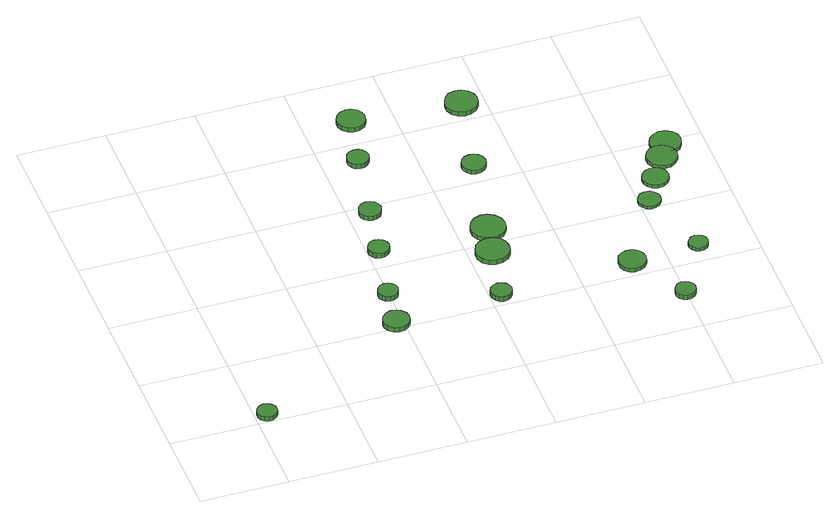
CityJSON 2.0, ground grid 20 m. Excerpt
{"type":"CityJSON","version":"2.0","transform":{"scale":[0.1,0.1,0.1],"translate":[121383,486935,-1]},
"CityObjects":{
"tree1":{"type":"SolitaryVegetationObject","attributes":{"function":"something"},"geometry":[{"type":"MultiSurface","lod":"1","boundaries":[[[0,1,2,3,4,5,6,7,8,9,10,11,12,13,14]],[[15,16,17,18,19,20,21,22,23,24,25,26,27,28,29]],[[0,29,28,1]],[[1,28,27,2]],[[2,27,26,3]],[[3,26,25,4]],[[4,25,24,5]],[[5,24,23,6]],[[6,23,22,7]],[[7,22,21,8]],[[8,21,20,9]],[[9,20,19,10]],[[10,19,18,11]],[[11,18,17,12]],[[12,17,16,13]],[[13,16,15,14]],[[14,15,29,0]]]}]},
"tree2":{"type":"SolitaryVegetationObject","attributes":{"function":"something"},"geometry":[{"type":"MultiSurface","lod":"1","boundaries":[[[30,31,32,33,34,35,36,37,38,39,40,41,42,43,44]],[[45,46,47,48,49,50,51,52,53,54,55,56,57,58,59]],[[30,59,58,31]],[[31,58,57,32]],[[32,57,56,33]],[[33,56,55,34]],[[34,55,54,35]],[[35,54,53,36]],[[36,53,52,37]],[[37,52,51,38]],[[38,51,50,39]],[[39,50,49,40]],[[40,49,48,41]],[[41,48,47,42]],[[42,47,46,43]],[[43,46,45,44]],[[44,45,59,30]]]}]},
"tree3":{"type":"SolitaryVegetationObject","attributes":{"function":"something"},"geometry":[{"type":"MultiSurface","lod":"1","boundaries":[[[60,61,62,63,64,65,66,67,68,69,70,71,72,73,74]],[[75,76,77,78,79,80,81,82,83,84,85,86,87,88,89]],[[60,89,88,61]],[[61,88,87,62]],[[62,87,86,63]],[[63,86,85,64]],[[64,85,84,65]],[[65,84,83,66]],[[66,83,82,67]],[[67,82,81,68]],[[68,81,80,69]],[[69,80,79,70]],[[70,79,78,71]],[[71,78,77,72]],[[72,77,76,73]],[[73,76,75,74]],[[74,75,89,60]]]}]},
"tree4":{"type":"SolitaryVegetationObject","attributes":{"function":"something"},"geometry":[{"type":"MultiSurface","lod":"1","boundaries":[[[90,91,92,93,94,95,96,97,98,99,100,101,102,103,104]],[[105,106,107,108,109,110,111,112,113,114,115,116,117,118,119]],[[90,119,118,91]],[[91,118,117,92]],[[92,117,116,93]],[[93,116,115,94]],[[94,115,114,95]],[[95,114,113,96]],[[96,113,112,97]],[[97,112,111,98]],[[98,111,110,99]],[[99,110,109,100]],[[100,109,108,101]],[[101,108,107,102]],[[102,107,106,103]],[[103,106,105,104]],[[104,105,119,90]]]}]},
"tree5":{"type":"SolitaryVegetationObject","attributes":{"function":"something"},"geometry":[{"type":"MultiSurface","lod":"1","boundaries":[[[120,121,122,123,124,125,126,127,128,129,130,131,132,133,134]],[[135,136,137,138,139,140,141,142,143,144,145,146,147,148,149]],[[120,149,148,121]],[[121,148,147,122]],[[122,147,146,123]],[[123,146,145,124]],[[124,145,144,125]],[[125,144,143,126]],[[126,143,142,127]],[[127,142,141,128]],[[128,141,140,129]],[[129,140,139,130]],[[130,139,138,131]],[[131,138,137,132]],[[132,137,136,133]],[[133,136,135,134]],[[134,135,149,120]]]}]},
"tree6":{"type":"SolitaryVegetationObject","attributes":{"function":"something"},"geometry":[{"type":"MultiSurface","lod":"1","boundaries":[[[150,151,152,153,154,155,156,157,158,159,160,161,162,163,164]],[[165,166,167,168,169,170,171,172,173,174,175,176,177,178,179]],[[150,179,178,151]],[[151,178,177,152]],[[152,177,176,153]],[[153,176,175,154]],[[154,175,174,155]],[[155,174,173,156]],[[156,173,172,157]],[[157,172,171,158]],[[158,171,170,159]],[[159,170,169,160]],[[160,169,168,161]],[[161,168,167,162]],[[162,167,166,163]],[[163,166,165,164]],[[164,165,179,150]]]}]},
"tree7":{"type":"SolitaryVegetationObject","attributes":{"function":"something"},"geometry":[{"type":"MultiSurface","lod":"1","boundaries":[[[180,181,182,183,184,185,186,187,188,189,190,191,192,193,194]],[[195,196,197,198,199,200,201,202,203,204,205,206,207,208,209]],[[180,209,208,181]],[[181,208,207,182]],[[182,207,206,183]],[[183,206,205,184]],[[184,205,204,185]],[[185,204,203,186]],[[186,203,202,187]],[[187,202,201,188]],[[188,201,200,189]],[[189,200,199,190]],[[190,199,198,191]],[[191,198,197,192]],[[192,197,196,193]],[[193,196,195,194]],[[194,195,209,180]]]}]},
"tree8":{"type":"SolitaryVegetationObject","attributes":{"function":"something"},"geometry":[{"type":"MultiSurface","lod":"1","boundaries":[[[210,211,212,213,214,215,216,217,218,219,220,221,222,223,224]],[[225,226,227,228,229,230,231,232,233,234,235,236,237,238,239]],[[210,239,238,211]],[[211,238,237,212]],[[212,237,236,213]],[[213,236,235,214]],[[214,235,234,215]],[[215,234,233,216]],[[216,233,232,217]],[[217,232,231,218]],[[218,231,230,219]],[[219,230,229,220]],[[220,229,228,221]],[[221,228,227,222]],[[222,227,226,223]],[[223,226,225,224]],[[224,225,239,210]]]}]},
"tree9":{"type":"SolitaryVegetationObject","attributes":{"function":"something"},"geometry":[{"type":"MultiSurface","lod":"1","boundaries":[[[240,241,242,243,244,245,246,247,248,249,250,251,252,253,254]],[[255,256,257,258,259,260,261,262,263,264,265,266,267,268,269]],[[240,269,268,241]],[[241,268,267,242]],[[242,267,266,243]],[[243,266,265,244]],[[244,265,264,245]],[[245,264,263,246]],[[246,263,262,247]],[[247,262,261,248]],[[248,261,260,249]],[[249,260,259,250]],[[250,259,258,251]],[[251,258,257,252]],[[252,257,256,253]],[[253,256,255,254]],[[254,255,269,240]]]}]},
"tree10":{"type":"SolitaryVegetationObject","attributes":{"function":"something"},"geometry":[{"type":"MultiSurface","lod":"1","boundaries":[[[270,271,272,273,274,275,276,277,278,279,280,281,282,283,284]],[[285,286,287,288,289,290,291,292,293,294,295,296,297,298,299]],[[270,299,298,271]],[[271,298,297,272]],[[272,297,296,273]],[[273,296,295,274]],[[274,295,294,275]],[[275,294,293,276]],[[276,293,292,277]],[[277,292,291,278]],[[278,291,290,279]],[[279,290,289,280]],[[280,289,288,281]],[[281,288,287,282]],[[282,287,286,283]],[[283,286,285,284]],[[284,285,299,270]]]}]},
"tree11":{"type":"SolitaryVegetationObject","attributes":{"function":"something"},"geometry":[{"type":"MultiSurface","lod":"1","boundaries":[[[300,301,302,303,304,305,306,307,308,309,310,311,312,313,314]],[[315,316,317,318,319,320,321,322,323,324,325,326,327,328,329]],[[300,329,328,301]],[[301,328,327,302]],[[302,327,326,303]],[[303,326,325,304]],[[304,325,324,305]],[[305,324,323,306]],[[306,323,322,307]],[[307,322,321,308]],[[308,321,320,309]],[[309,320,319,310]],[[310,319,318,311]],[[311,318,317,312]],[[312,317,316,313]],[[313,316,315,314]],[[314,315,329,300]]]}]},
"tree12":{"type":"SolitaryVegetationObject","attributes":{"function":"something"},"geometry":[{"type":"MultiSurface","lod":"1","boundaries":[[[330,331,332,333,334,335,336,337,338,339,340,341,342,343,344]],[[345,346,347,348,349,350,351,352,353,354,355,356,357,358,359]],[[330,359,358,331]],[[331,358,357,332]],[[332,357,356,333]],[[333,356,355,334]],[[334,355,354,335]],[[335,354,353,336]],[[336,353,352,337]],[[337,352,351,338]],[[338,351,350,339]],[[339,350,349,340]],[[340,349,348,341]],[[341,348,347,342]],[[342,347,346,343]],[[343,346,345,344]],[[344,345,359,330]]]}]},
"tree13":{"type":"SolitaryVegetationObject","attributes":{"function":"something"},"geometry":[{"type":"MultiSurface","lod":"1","boundaries":[[[360,361,362,363,364,365,366,367,368,369,370,371,372,373,374]],[[375,376,377,378,379,380,381,382,383,384,385,386,387,388,389]],[[360,389,388,361]],[[361,388,387,362]],[[362,387,386,363]],[[363,386,385,364]],[[364,385,384,365]],[[365,384,383,366]],[[366,383,382,367]],[[367,382,381,368]],[[368,381,380,369]],[[369,380,379,370]],[[370,379,378,371]],[[371,378,377,372]],[[372,377,376,373]],[[373,376,375,374]],[[374,375,389,360]]]}]},
"tree14":{"type":"SolitaryVegetationObject","attributes":{"function":"something"},"geometry":[{"type":"MultiSurface","lod":"1","boundaries":[[[390,391,392,393,394,395,396,397,398,399,400,401,402,403,404]],[[405,406,407,408,409,410,411,412,413,414,415,416,417,418,419]],[[390,419,418,391]],[[391,418,417,392]],[[392,417,416,393]],[[393,416,415,394]],[[394,415,414,395]],[[395,414,413,396]],[[396,413,412,397]],[[397,412,411,398]],[[398,411,410,399]],[[399,410,409,400]],[[400,409,408,401]],[[401,408,407,402]],[[402,407,406,403]],[[403,406,405,404]],[[404,405,419,390]]]}]},
"tree15":{"type":"SolitaryVegetationObject","attributes":{"function":"something"},"geometry":[{"type":"MultiSurface","lod":"1","boundaries":[[[420,421,422,423,424,425,426,427,428,429,430,431,432,433,434]],[[435,436,437,438,439,440,441,442,443,444,445,446,447,448,449]],[[420,449,448,421]],[[421,448,447,422]],[[422,447,446,423]],[[423,446,445,424]],[[424,445,444,425]],[[425,444,443,426]],[[426,443,442,427]],[[427,442,441,428]],[[428,441,440,429]],[[429,440,439,430]],[[430,439,438,431]],[[431,438,437,432]],[[432,437,436,433]],[[433,436,435,434]],[[434,435,449,420]]]}]},
"tree16":{"type":"SolitaryVegetationObject","attributes":{"function":"something"},"geometry":[{"type":"MultiSurface","lod":"1","boundaries":[[[450,451,452,453,454,455,456,457,458,459,460,461,462,463,464]],[[465,466,467,468,469,470,471,472,473,474,475,476,477,478,479]],[[450,479,478,451]],[[451,478,477,452]],[[452,477,476,453]],[[453,476,475,454]],[[454,475,474,455]],[[455,474,473,456]],[[456,473,472,457]],[[457,472,471,458]],[[458,471,470,459]],[[459,470,469,460]],[[460,469,468,461]],[[461,468,467,462]],[[462,467,466,463]],[[463,466,465,464]],[[464,465,479,450]]]}]},
"tree17":{"type":"SolitaryVegetationObject","attributes":{"function":"something"},"geometry":[{"type":"MultiSurface","lod":"1","boundaries":[[[480,481,482,483,484,485,486,487,488,489,490,491,492,493,494]],[[495,496,497,498,499,500,501,502,503,504,505,506,507,508,509]],[[480,509,508,481]],[[481,508,507,482]],[[482,507,506,483]],[[483,506,505,484]],[[484,505,504,485]],[[485,504,503,486]],[[486,503,502,487]],[[487,502,501,488]],[[488,501,500,489]],[[489,500,499,490]],[[490,499,498,491]],[[491,498,497,492]],[[492,497,496,493]],[[493,496,495,494]],[[494,495,509,480]]]}]},
"tree18":{"type":"SolitaryVegetationObject","attributes":{"function":"something"},"geometry":[{"type":"MultiSurface","lod":"1","boundaries":[[[510,511,512,513,514,515,516,517,518,519,520,521,522,523,524]],[[525,526,527,528,529,530,531,532,533,534,535,536,537,538,539]],[[510,539,538,511]],[[511,538,537,512]],[[512,537,536,513]],[[513,536,535,514]],[[514,535,534,515]],[[515,534,533,516]],[[516,533,532,517]],[[517,532,531,518]],[[518,531,530,519]],[[519,530,529,520]],[[520,529,528,521]],[[521,528,527,522]],[[522,527,526,523]],[[523,526,525,524]],[[524,525,539,510]]]}]},
"tree19":{"type":"SolitaryVegetationObject","attributes":{"function":"something"},"geometry":[{"type":"MultiSurface","lod":"1","boundaries":[[[540,541,542,543,544,545,546,547,548,549,550,551,552,553,554]],[[555,556,557,558,559,560,561,562,563,564,565,566,567,568,569]],[[540,569,568,541]],[[541,568,567,542]],[[542,567,566,543]],[[543,566,565,544]],[[544,565,564,545]],[[545,564,563,546]],[[546,563,562,547]],[[547,562,561,548]],[[548,561,560,549]],[[549,560,559,550]],[[550,559,558,551]],[[551,558,557,552]],[[552,557,556,553]],[[553,556,555,554]],[[554,555,569,540]]]}]}
},
"vertices":[
[50,25,17],[48,34,17],[42,41,17],[34,46,17],[25,47,17],[16,44,17],[9,38,17],[5,29,17],[5,20,17],[9,11,17],[16,5,17],[25,2,17],[34,3,17],[42,8,17],[48,15,17],[48,15,6],[42,8,6],[34,3,6],[25,2,6],[16,5,6],[9,11,6],[5,20,6],[5,29,6],[9,38,6],[16,44,6],[25,47,6],[34,46,6],[42,41,6],[48,34,6],[50,25,6],
[410,208,27],[408,220,27],[400,230,27],[390,236,27],[377,238,27],[366,234,27],[356,225,27],[351,214,27],[351,202,27],[356,191,27],[366,182,27],[377,179,27],[390,180,27],[400,186,27],[408,196,27],[408,196,15],[400,186,15],[390,180,15],[377,179,15],[366,182,15],[356,191,15],[351,202,15],[351,214,15],[356,225,15],[366,234,15],[377,238,15],[390,236,15],[400,230,15],[408,220,15],[410,208,15],
[419,308,23],[417,317,23],[411,325,23],[403,330,23],[394,331,23],[385,328,23],[378,321,23],[374,313,23],[374,303,23],[378,295,23],[385,288,23],[394,286,23],[403,287,23],[411,291,23],[417,299,23],[417,299,10],[411,291,10],[403,287,10],[394,286,10],[385,288,10],[378,295,10],[374,303,10],[374,313,10],[378,321,10],[385,328,10],[394,331,10],[403,330,10],[411,325,10],[417,317,10],[419,308,10],
[449,454,19],[447,463,19],[441,471,19],[432,476,19],[423,477,19],[413,474,19],[406,468,19],[402,459,19],[402,449,19],[406,440,19],[413,433,19],[423,430,19],[432,431,19],[441,436,19],[447,444,19],[447,444,6],[441,436,6],[432,431,6],[423,430,6],[413,433,6],[406,440,6],[402,449,6],[402,459,6],[406,468,6],[413,474,6],[423,477,6],[432,476,6],[441,471,6],[447,463,6],[449,454,6],
[474,578,17],[471,588,17],[465,597,17],[456,602,17],[446,603,17],[436,600,17],[428,593,17],[424,583,17],[424,573,17],[428,563,17],[436,556,17],[446,553,17],[456,554,17],[465,559,17],[471,568,17],[471,568,6],[465,559,6],[456,554,6],[446,553,6],[436,556,6],[428,563,6],[424,573,6],[424,583,6],[428,593,6],[436,600,6],[446,603,6],[456,602,6],[465,597,6],[471,588,6],[474,578,6],
[648,231,23],[646,240,23],[640,248,23],[632,253,23],[622,254,23],[613,251,23],[605,245,23],[601,236,23],[601,226,23],[605,217,23],[613,210,23],[622,207,23],[632,208,23],[640,213,23],[646,221,23],[646,221,10],[640,213,10],[632,208,10],[622,207,10],[613,210,10],[605,217,10],[601,226,10],[601,236,10],[605,245,10],[613,251,10],[622,254,10],[632,253,10],[640,248,10],[646,240,10],[648,231,10],
[504,747,18],[502,757,18],[496,765,18],[487,771,18],[477,772,18],[467,769,18],[459,762,18],[455,752,18],[455,742,18],[459,732,18],[467,725,18],[477,722,18],[487,723,18],[496,729,18],[502,737,18],[502,737,6],[496,729,6],[487,723,6],[477,722,6],[467,725,6],[459,732,6],[455,742,6],[455,752,6],[459,762,6],[467,769,6],[477,772,6],[487,771,6],[496,765,6],[502,757,6],[504,747,6],
[689,368,19],[686,383,19],[677,396,19],[663,403,19],[647,405,19],[632,400,19],[621,390,19],[614,375,19],[614,360,19],[621,345,19],[632,335,19],[647,330,19],[663,332,19],[677,339,19],[686,352,19],[686,352,7],[677,339,7],[663,332,7],[647,330,7],[632,335,7],[621,345,7],[614,360,7],[614,375,7],[621,390,7],[632,400,7],[647,405,7],[663,403,7],[677,396,7],[686,383,7],[689,368,7],
[538,871,17],[535,884,17],[528,895,17],[516,902,17],[503,903,17],[490,899,17],[480,890,17],[475,878,17],[475,865,17],[480,853,17],[490,844,17],[503,840,17],[516,841,17],[528,848,17],[535,858,17],[535,858,6],[528,848,6],[516,841,6],[503,840,6],[490,844,6],[480,853,6],[475,865,6],[475,878,6],[480,890,6],[490,899,6],[503,903,6],[516,902,6],[528,895,6],[535,884,6],[538,871,6],
[706,444,17],[703,460,17],[693,473,17],[679,481,17],[663,483,17],[648,478,17],[636,467,17],[630,452,17],[630,436,17],[636,421,17],[648,411,17],[663,406,17],[679,407,17],[693,415,17],[703,428,17],[703,428,6],[693,415,6],[679,407,6],[663,406,6],[648,411,6],[636,421,6],[630,436,6],[630,452,6],[636,467,6],[648,478,6],[663,483,6],[679,481,6],[693,473,6],[703,460,6],[706,444,6],
[734,653,16],[732,664,16],[725,673,16],[715,679,16],[704,680,16],[693,677,16],[685,669,16],[680,659,16],[680,647,16],[685,637,16],[693,630,16],[704,626,16],[715,627,16],[725,633,16],[732,642,16],[732,642,6],[725,633,6],[715,627,6],[704,626,6],[693,630,6],[685,637,6],[680,647,6],[680,659,6],[685,669,6],[693,677,6],[704,680,6],[715,679,6],[725,673,6],[732,664,6],[734,653,6],
[953,242,17],[951,255,17],[943,265,17],[932,272,17],[919,273,17],[907,269,17],[897,261,17],[892,249,17],[892,236,17],[897,224,17],[907,215,17],[919,211,17],[932,213,17],[943,219,17],[951,229,17],[951,229,7],[943,219,7],[932,213,7],[919,211,7],[907,215,7],[897,224,7],[892,236,7],[892,249,7],[897,261,7],[907,269,7],[919,273,7],[932,272,7],[943,265,7],[951,255,7],[953,242,7],
[783,850,17],[780,865,17],[771,877,17],[758,885,17],[743,886,17],[728,882,17],[717,871,17],[711,857,17],[711,842,17],[717,828,17],[728,818,17],[743,813,17],[758,815,17],[771,823,17],[780,835,17],[780,835,6],[771,823,6],[758,815,6],[743,813,6],[728,818,6],[717,828,6],[711,842,6],[711,857,6],[717,871,6],[728,882,6],[743,886,6],[758,885,6],[771,877,6],[780,865,6],[783,850,6],
[1019,108,23],[1017,117,23],[1011,125,23],[1003,130,23],[994,131,23],[985,128,23],[978,121,23],[974,113,23],[974,103,23],[978,95,23],[985,89,23],[994,86,23],[1003,87,23],[1011,91,23],[1017,99,23],[1017,99,10],[1011,91,10],[1003,87,10],[994,86,10],[985,89,10],[978,95,10],[974,103,10],[974,113,10],[978,121,10],[985,128,10],[994,131,10],[1003,130,10],[1011,125,10],[1017,117,10],[1019,108,10],
[1047,421,14],[1045,431,14],[1039,439,14],[1030,445,14],[1019,446,14],[1009,443,14],[1002,436,14],[997,426,14],[997,415,14],[1002,406,14],[1009,399,14],[1019,395,14],[1030,397,14],[1039,402,14],[1045,410,14],[1045,410,7],[1039,402,7],[1030,397,7],[1019,395,7],[1009,399,7],[1002,406,7],[997,415,7],[997,426,7],[1002,436,7],[1009,443,7],[1019,446,7],[1030,445,7],[1039,439,7],[1045,431,7],[1047,421,7],
[1096,252,16],[1094,261,16],[1089,268,16],[1081,273,16],[1072,274,16],[1063,271,16],[1057,265,16],[1053,257,16],[1053,248,16],[1057,240,16],[1063,234,16],[1072,231,16],[1081,232,16],[1089,236,16],[1094,243,16],[1094,243,7],[1089,236,7],[1081,232,7],[1072,231,7],[1063,234,7],[1057,240,7],[1053,248,7],[1053,257,7],[1057,265,7],[1063,271,7],[1072,274,7],[1081,273,7],[1089,268,7],[1094,261,7],[1096,252,7],
[1087,486,14],[1085,498,14],[1078,508,14],[1067,514,14],[1055,515,14],[1043,511,14],[1034,503,14],[1029,492,14],[1029,480,14],[1034,469,14],[1043,461,14],[1055,457,14],[1067,458,14],[1078,464,14],[1085,474,14],[1085,474,6],[1078,464,6],[1067,458,6],[1055,457,6],[1043,461,6],[1034,469,6],[1029,480,6],[1029,492,6],[1034,503,6],[1043,511,6],[1055,515,6],[1067,514,6],[1078,508,6],[1085,498,6],[1087,486,6],
[1127,546,15],[1124,560,15],[1115,571,15],[1103,578,15],[1089,580,15],[1075,575,15],[1065,566,15],[1059,553,15],[1059,539,15],[1065,526,15],[1075,516,15],[1089,512,15],[1103,513,15],[1115,521,15],[1124,532,15],[1124,532,6],[1115,521,6],[1103,513,6],[1089,512,6],[1075,516,6],[1065,526,6],[1059,539,6],[1059,553,6],[1065,566,6],[1075,575,6],[1089,580,6],[1103,578,6],[1115,571,6],[1124,560,6],[1127,546,6],
[1150,588,14],[1147,602,14],[1139,614,14],[1126,621,14],[1112,623,14],[1098,618,14],[1087,609,14],[1081,595,14],[1081,581,14],[1087,568,14],[1098,558,14],[1112,553,14],[1126,555,14],[1139,562,14],[1147,574,14],[1147,574,6],[1139,562,6],[1126,555,6],[1112,553,6],[1098,558,6],[1087,568,6],[1081,581,6],[1081,595,6],[1087,609,6],[1098,618,6],[1112,623,6],[1126,621,6],[1139,614,6],[1147,602,6],[1150,588,6]
]}
